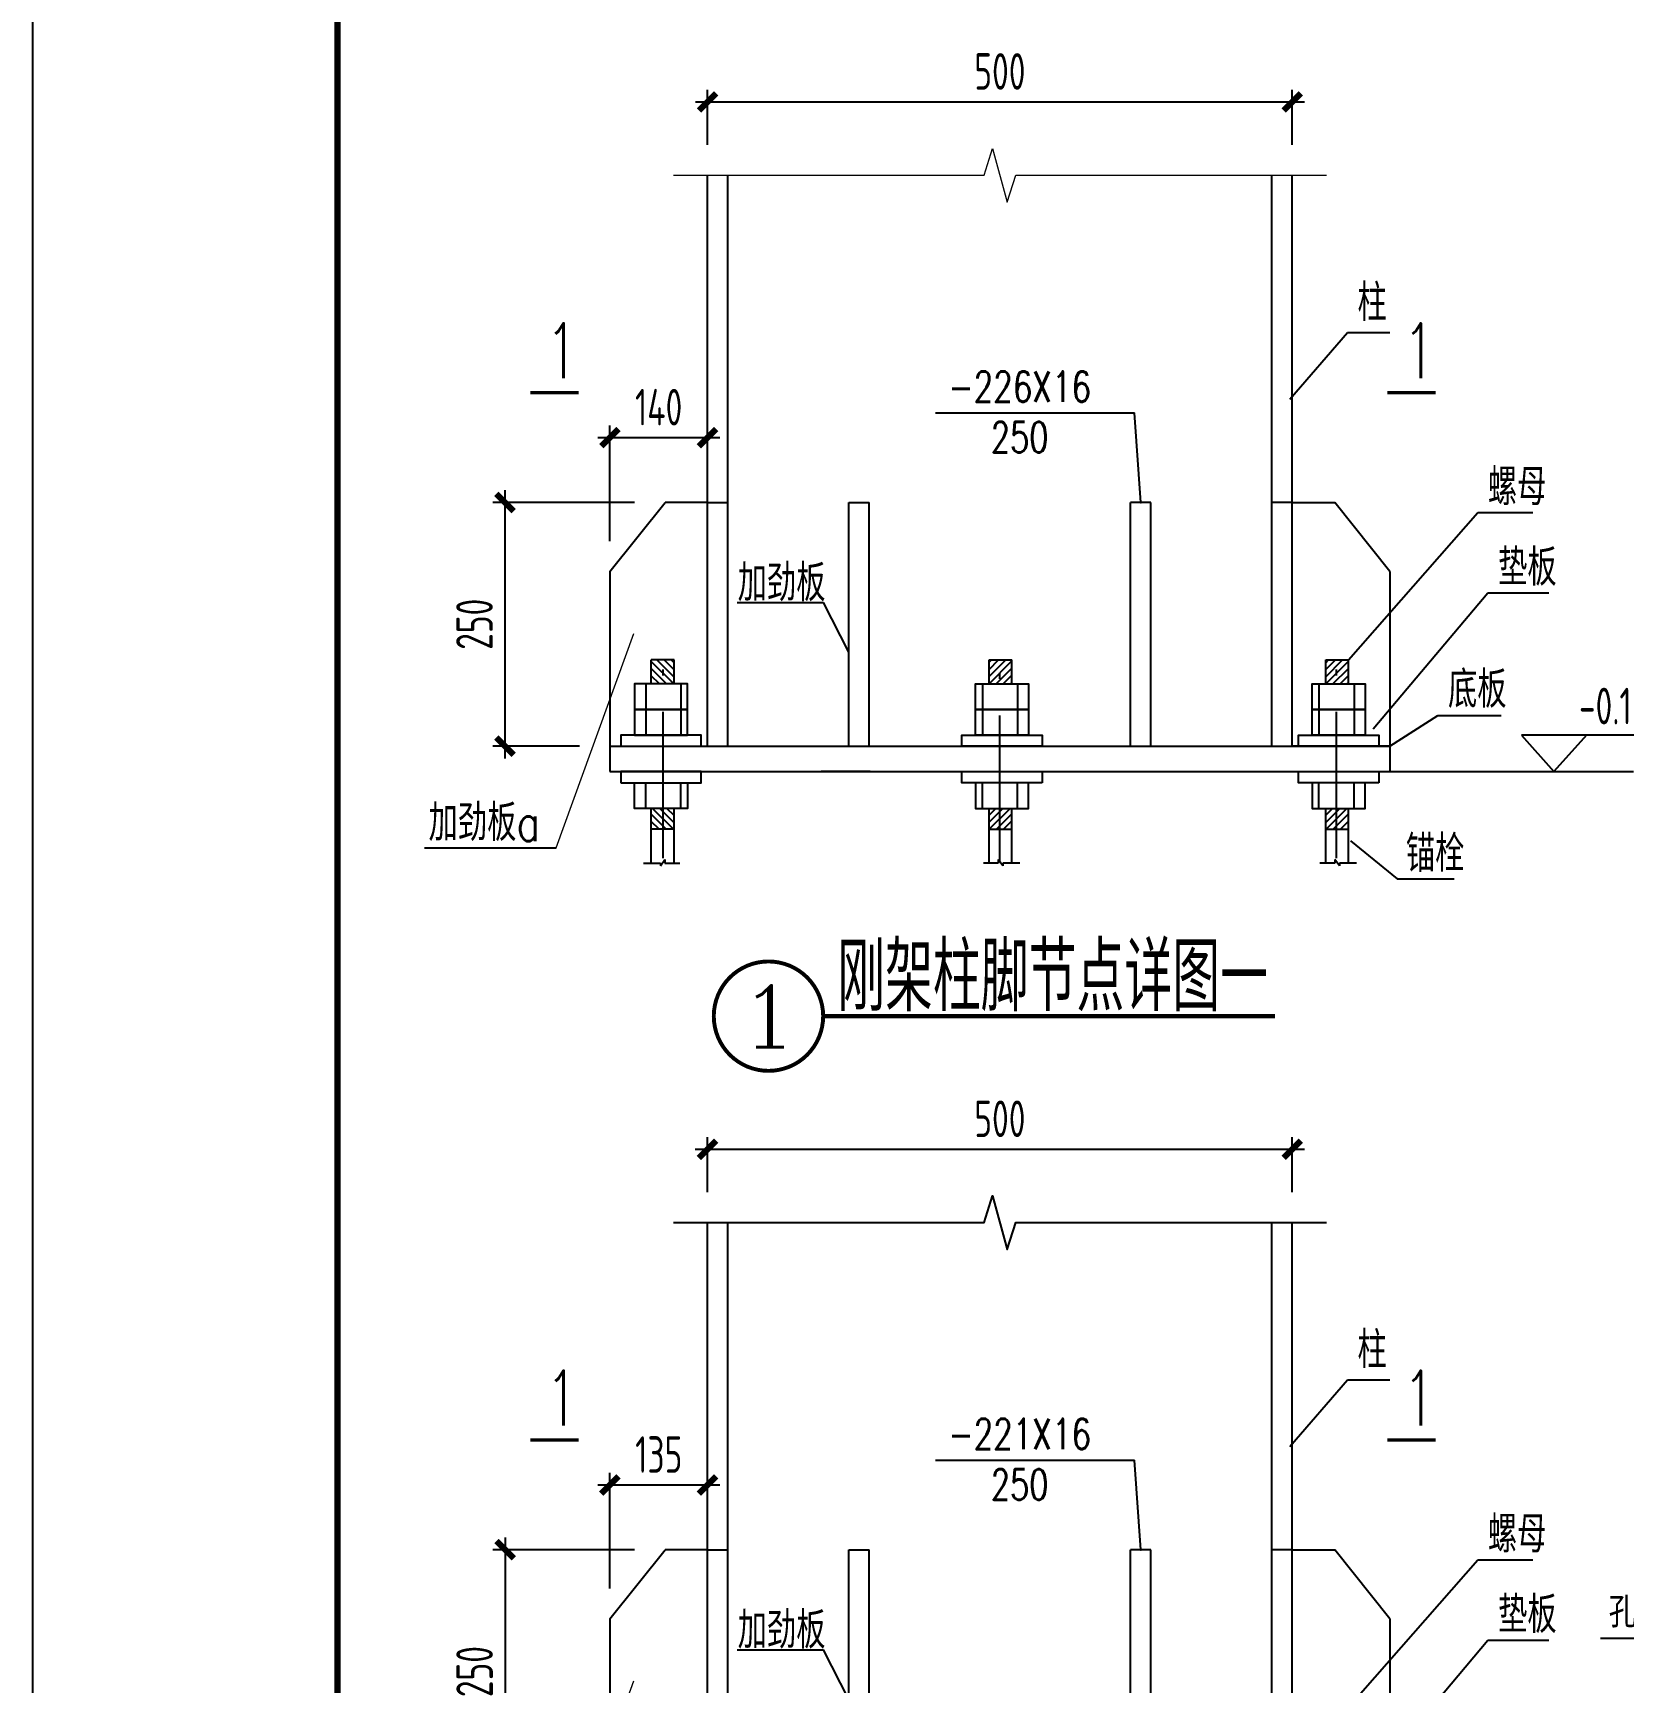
# Model space of a CAD drawing. Extents: x -1389621 to 57380, y -92505 to 283644.
# Drawn here: x -173839 to -158176, y -31817 to -15574 of the extents above; entities that cross this region are included whole.
import ezdxf
from ezdxf.enums import TextEntityAlignment as Align

# ---------------------------------------------------------------- set-up
doc = ezdxf.new("R2010")
doc.units = 0
doc.header["$LTSCALE"] = 100
doc.header["$MEASUREMENT"] = 0
doc.linetypes.add('ACAD_ISO10W100', pattern=[18.5, 12, -3, 0.5, -3])
doc.linetypes.add('DOTE', pattern=[2.42, 2, -0.2, 0.02, -0.2])
doc.layers.get('0').update_dxf_attribs({"linetype": 'CONTINUOUS'})
doc.layers.get('Defpoints').update_dxf_attribs({"linetype": 'CONTINUOUS'})
for name, color, linetype in [('1000', 2, 'CONTINUOUS'), ('AXIS', 3, 'CONTINUOUS'), ('BORDER', 7, 'CONTINUOUS'), ('DIM', 3, 'CONTINUOUS'), ('TC', 151, 'CONTINUOUS'), ('卫浴', 7, 'CONTINUOUS'), ('标注', 4, 'CONTINUOUS'), ('编号标注', 253, 'CONTINUOUS'), ('螺栓孔标注', 253, 'CONTINUOUS'), ('钢板标注', 253, 'CONTINUOUS')]:
    doc.layers.add(name, color=color, linetype=linetype)
doc.layers.add('PUB_TEXT', color=7, linetype='CONTINUOUS', lineweight=15)
doc.layers.add('THIN', color=7, linetype='CONTINUOUS', lineweight=0)
doc.styles.add('7MMCN', font='simplex.shx', dxfattribs={"width": 0.7, "height": 1680, "bigfont": 'hztxt.shx'})
doc.styles.add('_HZTXT', font='txt.shx', dxfattribs={"width": 0.7, "bigfont": 'HZTXT.shx'})
doc.styles.add('_TCH_LABEL', font='COMPLEX', dxfattribs={"bigfont": 'GBCBIG'})
doc.styles.add('DIM_FONT', font='SIMPLEX', dxfattribs={"width": 0.7, "bigfont": 'GBCBIG'})
doc.styles.get("Standard").update_dxf_attribs({"font": 'txt', "height": 3, "bigfont": 'hztxt'})
doc.styles.add('TSSD_Dimension', font='tssdeng.shx', dxfattribs={"width": 0.7, "bigfont": 'hztxt.shx'})
doc.styles.add('TSSD_REIN', font='Tssdeng.shx', dxfattribs={"width": 0.7, "bigfont": 'hztxt.shx'})
doc.dimstyles.new('TSSD_100_100', dxfattribs={"dimtxt": 300, "dimasz": 100, "dimexe": 100, "dimexo": 250, "dimgap": 100, "dimtad": 1, "dimdec": 0, "dimzin": 0, "dimdsep": 46, "dimtxsty": 'TSSD_Dimension', "dimblk": 'ARCHTICK', "dimblk1": 'ARCHTICK', "dimblk2": 'ARCHTICK', "dimcen": 0, "dimdle": 100, "dimclrt": 7, "dimadec": 0, "dimazin": 0, "dimtfac": 1, "dimtdec": 0, "dimtix": 1, "dimtmove": 2, "dimatfit": 3, "dimfxl": 0, "dimtolj": 1, "dimtzin": 0, "dimarcsym": 0})

# ---------------------------------------------------------------- blocks, each defined once
blk = doc.blocks.new('_ArchTick')
at = {"color": 0, "linetype": 'ByBlock'}
blk.add_lwpolyline([(-0.71, -0.71, 0.5, 0.5, 0), (0.71, 0.71, 0.5, 0.5, 0)], format="xyseb", dxfattribs=at)
blk = doc.blocks.new('*D69')
at = {"layer": 'Defpoints', "color": 0, "ltscale": 100}
for p in [(-166250, -25711), (-167564, -27712), (-166702, -27712)]:
    blk.add_point(p, dxfattribs=at)
at = {"layer": 'DIM', "color": 0, "lineweight": -2, "ltscale": 100}
for p, q in [((-166500, -25711), (-167664, -25711)), ((-167564, -25611), (-167564, -27812)), ((-166952, -27712), (-167664, -27712))]:
    blk.add_line(p, q, dxfattribs=at)
at = {"layer": 'DIM', "color": 0, "lineweight": -2, "ltscale": 100, "xscale": 100, "yscale": 100, "zscale": 100}
for p, rotation in [((-167564, -25711), 90), ((-167564, -27712), 270)]:
    blk.add_blockref('_ArchTick', p, dxfattribs=dict(at, rotation=rotation))
at = {"layer": 'DIM', "color": 7, "ltscale": 100, "insert": (-167814, -26711), "char_height": 300, "attachment_point": 5, "rotation": 90, "style": 'TSSD_Dimension'}
blk.add_mtext('\\A1;250', dxfattribs=at)
blk = doc.blocks.new('*D70')
at = {"layer": 'Defpoints', "color": 0, "ltscale": 100}
for p in [(-165901, -25179), (-165901, -25711), (-166702, -26278)]:
    blk.add_point(p, dxfattribs=at)
at = {"layer": 'DIM', "color": 0, "lineweight": -2, "ltscale": 100}
for p, q in [((-166702, -26028), (-166702, -25079)), ((-165901, -25461), (-165901, -25079)), ((-166802, -25179), (-165801, -25179))]:
    blk.add_line(p, q, dxfattribs=at)
at = {"layer": 'DIM', "color": 0, "lineweight": -2, "ltscale": 100, "xscale": 100, "yscale": 100, "zscale": 100, "rotation": 180}
blk.add_blockref('_ArchTick', (-166702, -25179), dxfattribs=at)
at = {"layer": 'DIM', "color": 0, "lineweight": -2, "ltscale": 100, "xscale": 100, "yscale": 100, "zscale": 100}
blk.add_blockref('_ArchTick', (-165901, -25179), dxfattribs=at)
at = {"layer": 'DIM', "color": 7, "ltscale": 100, "insert": (-166302, -24929), "char_height": 300, "attachment_point": 5, "style": 'TSSD_Dimension'}
blk.add_mtext('\\A1;140', dxfattribs=at)
blk = doc.blocks.new('*D71')
at = {"layer": 'Defpoints', "color": 0, "ltscale": 100}
for p in [(-161101, -22423), (-165901, -23025), (-161101, -23025)]:
    blk.add_point(p, dxfattribs=at)
at = {"layer": 'DIM', "color": 0, "lineweight": -2, "ltscale": 100}
for p, q in [((-165901, -22775), (-165901, -22323)), ((-161101, -22775), (-161101, -22323)), ((-166001, -22423), (-161001, -22423))]:
    blk.add_line(p, q, dxfattribs=at)
at = {"layer": 'DIM', "color": 0, "lineweight": -2, "ltscale": 100, "xscale": 100, "yscale": 100, "zscale": 100, "rotation": 180}
blk.add_blockref('_ArchTick', (-165901, -22423), dxfattribs=at)
at = {"layer": 'DIM', "color": 0, "lineweight": -2, "ltscale": 100, "xscale": 100, "yscale": 100, "zscale": 100}
blk.add_blockref('_ArchTick', (-161101, -22423), dxfattribs=at)
at = {"layer": 'DIM', "color": 7, "ltscale": 100, "insert": (-163501, -22173), "char_height": 300, "attachment_point": 5, "style": 'TSSD_Dimension'}
blk.add_mtext('\\A1;500', dxfattribs=at)
blk = doc.blocks.new('A$C76812936')
at = {"linetype": 'Continuous'}
h = blk.add_hatch(dxfattribs=at)
h.set_pattern_fill('ANSI31', color=0, scale=333.534465, style=0)
h.set_pattern_definition([(45, (-8509763.837, 2102184.28), (-29.48056027, 29.48056027), [])])
h.paths.add_polyline_path([(411, 1690), (312, 1690), (312, 1493), (411, 1493)])
h.paths.add_polyline_path([(312, 1690), (223, 1690), (223, 1493), (312, 1493)])
h = blk.add_hatch(dxfattribs=at)
h.set_pattern_fill('ANSI31', color=0, scale=333.534465, style=0)
h.set_pattern_definition([(45, (-8509763.837, 2102109.236), (-29.48056027, 29.48056027), [])])
h.paths.add_polyline_path([(411, 472), (312, 472), (312, 300), (411, 300)])
h.paths.add_polyline_path([(312, 472), (223, 472), (223, 300), (312, 300)])
at = {"color": 0, "linetype": 'Continuous'}
blk.add_line((223, 300), (411, 300), dxfattribs=at)
at = {"layer": '标注', "color": 0, "linetype": 'Continuous'}
for p, q in [((223, 1493), (223, 1690)), ((223, 1690), (411, 1690)), ((411, 1493), (411, 1690)), ((168, 1493), (168, 1073)), ((456, 1493), (456, 1073)), ((168, 472), (168, 681)), ((456, 472), (456, 681)), ((223, 22), (223, 472)), ((411, 22), (411, 472)), ((299, 22), (176, 22)), ((299, 53), (299, 22)), ((336, 0), (299, 53)), ((475, 22), (336, 22)), ((336, 22), (336, 0))]:
    blk.add_line(p, q, dxfattribs=at)
at = {"layer": '标注', "color": 0, "linetype": 'ACAD_ISO10W100'}
blk.add_line((312, 34), (312, 1644), dxfattribs=at)
at = {"layer": '标注', "color": 0, "linetype": 'Continuous', "elevation": 0}
for points in [[(547, 1283), (112, 1283), (112, 1493), (547, 1493)], [(547, 1073), (112, 1073), (112, 1283), (547, 1283)], [(660, 982), (0, 982), (0, 1073), (660, 1073)], [(660, 681), (0, 681), (0, 773), (660, 773)], [(547, 681), (112, 681), (112, 472), (547, 472)]]:
    blk.add_lwpolyline(points, close=True, dxfattribs=at)
blk = doc.blocks.new('*D80')
at = {"layer": 'Defpoints', "color": 0, "ltscale": 100}
for p in [(-160519, -56457), (-161832, -58459), (-160971, -58459)]:
    blk.add_point(p, dxfattribs=at)
at = {"layer": 'DIM', "color": 0, "lineweight": -2, "ltscale": 100}
for p, q in [((-161832, -56357), (-161832, -58559)), ((-160769, -56457), (-161932, -56457)), ((-161221, -58459), (-161932, -58459))]:
    blk.add_line(p, q, dxfattribs=at)
at = {"layer": 'DIM', "color": 0, "lineweight": -2, "ltscale": 100, "xscale": 100, "yscale": 100, "zscale": 100}
for p, rotation in [((-161832, -56457), 90), ((-161832, -58459), 270)]:
    blk.add_blockref('_ArchTick', p, dxfattribs=dict(at, rotation=rotation))
at = {"layer": 'DIM', "color": 7, "ltscale": 100, "insert": (-162082, -57458), "char_height": 300, "attachment_point": 5, "rotation": 90, "style": 'TSSD_Dimension'}
blk.add_mtext('\\A1;250', dxfattribs=at)
blk = doc.blocks.new('*D81')
at = {"layer": 'Defpoints', "color": 0, "ltscale": 100}
for p in [(-160170, -55926), (-160170, -56457), (-160971, -57025)]:
    blk.add_point(p, dxfattribs=at)
at = {"layer": 'DIM', "color": 0, "lineweight": -2, "ltscale": 100}
for p, q in [((-160971, -56775), (-160971, -55826)), ((-160170, -56207), (-160170, -55826)), ((-161071, -55926), (-160070, -55926))]:
    blk.add_line(p, q, dxfattribs=at)
at = {"layer": 'DIM', "color": 0, "lineweight": -2, "ltscale": 100, "xscale": 100, "yscale": 100, "zscale": 100, "rotation": 180}
blk.add_blockref('_ArchTick', (-160971, -55926), dxfattribs=at)
at = {"layer": 'DIM', "color": 0, "lineweight": -2, "ltscale": 100, "xscale": 100, "yscale": 100, "zscale": 100}
blk.add_blockref('_ArchTick', (-160170, -55926), dxfattribs=at)
at = {"layer": 'DIM', "color": 7, "ltscale": 100, "insert": (-160570, -55676), "char_height": 300, "attachment_point": 5, "style": 'TSSD_Dimension'}
blk.add_mtext('\\A1;135', dxfattribs=at)
blk = doc.blocks.new('*D82')
at = {"layer": 'Defpoints', "color": 0, "ltscale": 100}
for p in [(-155370, -53170), (-160170, -53772), (-155370, -53772)]:
    blk.add_point(p, dxfattribs=at)
at = {"layer": 'DIM', "color": 0, "lineweight": -2, "ltscale": 100}
for p, q in [((-160270, -53170), (-155270, -53170)), ((-160170, -53522), (-160170, -53070)), ((-155370, -53522), (-155370, -53070))]:
    blk.add_line(p, q, dxfattribs=at)
at = {"layer": 'DIM', "color": 0, "lineweight": -2, "ltscale": 100, "xscale": 100, "yscale": 100, "zscale": 100, "rotation": 180}
blk.add_blockref('_ArchTick', (-160170, -53170), dxfattribs=at)
at = {"layer": 'DIM', "color": 0, "lineweight": -2, "ltscale": 100, "xscale": 100, "yscale": 100, "zscale": 100}
blk.add_blockref('_ArchTick', (-155370, -53170), dxfattribs=at)
at = {"layer": 'DIM', "color": 7, "ltscale": 100, "insert": (-157770, -52920), "char_height": 300, "attachment_point": 5, "style": 'TSSD_Dimension'}
blk.add_mtext('\\A1;500', dxfattribs=at)
blk = doc.blocks.new('A$C00386E8C')
at = {"linetype": 'Continuous'}
h = blk.add_hatch(dxfattribs=at)
h.set_pattern_fill('ANSI31', color=0, scale=333.534465, style=0)
h.set_pattern_definition([(135, (8512037.03, 2103883.155), (29.48056027, 29.48056027), [])])
h.paths.add_polyline_path([(1862.7, 3389.3), (1961.1, 3389.3), (1961.1, 3191.6), (1862.7, 3191.6)])
h.paths.add_polyline_path([(1961.1, 3389.3), (2050.1, 3389.3), (2050.1, 3191.6), (1961.1, 3191.6)])
h = blk.add_hatch(dxfattribs=at)
h.set_pattern_fill('ANSI31', color=0, scale=333.534465, style=0)
h.set_pattern_definition([(45, (-8502587.434, 2103883.155), (-29.48056027, 29.48056027), [])])
h.paths.add_polyline_path([(7586.9, 3389.3), (7488.5, 3389.3), (7488.5, 3191.6), (7586.9, 3191.6)])
h.paths.add_polyline_path([(7488.5, 3389.3), (7399.5, 3389.3), (7399.5, 3191.6), (7488.5, 3191.6)])
h = blk.add_hatch(dxfattribs=at)
h.set_pattern_fill('ANSI31', color=0, scale=333.534465, style=0)
h.set_pattern_definition([(135, (8512037.03, 2103808.11), (29.48056027, 29.48056027), [])])
h.paths.add_polyline_path([(1862.7, 2170.6), (1961.1, 2170.6), (1961.1, 1998.7), (1862.7, 1998.7)])
h.paths.add_polyline_path([(1961.1, 2170.6), (2050.1, 2170.6), (2050.1, 1998.7), (1961.1, 1998.7)])
h = blk.add_hatch(dxfattribs=at)
h.set_pattern_fill('ANSI31', color=0, scale=333.534465, style=0)
h.set_pattern_definition([(45, (-8502587.434, 2103808.11), (-29.48056027, 29.48056027), [])])
h.paths.add_polyline_path([(7586.9, 2170.6), (7488.5, 2170.6), (7488.5, 1998.7), (7586.9, 1998.7)])
h.paths.add_polyline_path([(7488.5, 2170.6), (7399.5, 2170.6), (7399.5, 1998.7), (7488.5, 1998.7)])
at = {"ltscale": 100}
for p, q in [((2324.8, 4682.3), (2491.6, 4682.3)), ((7124.8, 4682.3), (6958, 4682.3))]:
    blk.add_line(p, q, dxfattribs=at)
at = {"color": 3}
for p, q in [((9006.8, 2772.6), (9273.2, 2472)), ((10374.2, 2772.6), (9006.8, 2772.6)), ((9539.5, 2772.6), (9273.2, 2472))]:
    blk.add_line(p, q, dxfattribs=at)
at = {"color": 0, "linetype": 'Continuous'}
for p, q in [((2050.1, 1998.7), (1862.7, 1998.7)), ((7399.5, 1998.7), (7586.9, 1998.7))]:
    blk.add_line(p, q, dxfattribs=at)
at = {"layer": '1000', "const_width": 36.1, "elevation": -221.6}
blk.add_lwpolyline([(3273.9, 465), (6982.3, 465)], dxfattribs=at)
at = {"layer": 'AXIS', "const_width": 32.1, "elevation": -221.6}
blk.add_lwpolyline([(3273.9, 465, 1), (2375.9, 465, 1)], format="xyb", close=True, dxfattribs=at)
at = {"layer": 'PUB_TEXT'}
blk.add_line((1082, 1847.5), (1719.3, 3604.7, 0.4), dxfattribs=at)
at = {"layer": 'THIN', "elevation": 0}
blk.add_lwpolyline([(2044.8, 7367.5), (4594.8, 7367.5), (4664.8, 7587.5), (4784.8, 7147.5), (4854.8, 7367.5), (7404.8, 7367.5)], dxfattribs=at)
at = {"layer": '卫浴'}
for p, q in [((1523.1, 4114.4), (1975.8, 4682.3)), ((3484.7, 4682.3), (3651.5, 4682.3)), ((5964.9, 4682.3), (5798.1, 4682.3)), ((7926.5, 4114.4), (7473.8, 4682.3)), ((3658.9, 2472), (3258, 2472)), ((7926.5, 2472), (9926.6, 2472))]:
    blk.add_line(p, q, dxfattribs=at)
at = {"layer": '卫浴', "const_width": 25.1, "elevation": 440}
for points in [[(870.3, 5582.8), (1265.8, 5582.8)], [(7906.4, 5582.8), (8301.8, 5582.8)]]:
    blk.add_lwpolyline(points, dxfattribs=at)
at = {"layer": '卫浴', "elevation": 0}
for points in [[(1523.1, 4114.4), (1523.1, 2680.5), (2324.8, 2680.5), (2324.8, 4682.3), (1975.8, 4682.3)], [(7926.5, 4114.4), (7926.5, 2680.5), (7124.8, 2680.5), (7124.8, 4682.3), (7473.8, 4682.3)]]:
    blk.add_lwpolyline(points, dxfattribs=at)
at = {"layer": '标注', "color": 0, "linetype": 'Continuous'}
for p, q in [((2324.8, 2680.5), (2324.8, 7367.5)), ((2324.8, 2680.5), (2324.8, 7367.5)), ((2491.6, 2680.5), (2491.6, 7367.5)), ((6958, 2680.5), (6958, 7367.5)), ((7124.8, 2680.5), (7124.8, 7367.5)), ((7124.8, 2680.5), (7124.8, 7367.5)), ((3484.7, 2680.5), (3484.7, 4682.3)), ((3651.5, 2680.5), (3651.5, 4682.3)), ((5798.1, 2680.5), (5798.1, 4682.3)), ((5964.9, 2680.5), (5964.9, 4682.3)), ((2050.1, 3389.3), (1862.7, 3389.3)), ((1862.7, 3191.6), (1862.7, 3389.3)), ((2050.1, 3191.6), (2050.1, 3389.3)), ((7399.5, 3191.6), (7399.5, 3389.3)), ((7399.5, 3389.3), (7586.9, 3389.3)), ((7586.9, 3191.6), (7586.9, 3389.3)), ((1816.8, 3191.6), (1816.8, 2772.1)), ((2105.4, 3191.6), (2105.4, 2772.1)), ((7344.2, 3191.6), (7344.2, 2772.1)), ((7632.8, 3191.6), (7632.8, 2772.1)), ((1523.1, 2680.5), (1523.1, 2472)), ((1523.1, 2680.5), (7926.5, 2680.5)), ((7926.5, 2680.5), (7926.5, 2472)), ((7926.5, 2680.5), (7926.5, 2472)), ((1523.1, 2472), (7926.5, 2472)), ((1816.8, 2170.6), (1816.8, 2380.4)), ((2105.4, 2170.6), (2105.4, 2380.4)), ((7344.2, 2170.6), (7344.2, 2380.4)), ((7632.8, 2170.6), (7632.8, 2380.4)), ((1862.7, 1720.8), (1862.7, 2170.6)), ((2050.1, 1720.8), (2050.1, 2170.6)), ((7399.5, 1720.8), (7399.5, 2170.6)), ((7586.9, 1720.8), (7586.9, 2170.6)), ((1797.9, 1720.8), (1937.6, 1720.8)), ((1937.6, 1698.9), (1974.2, 1751.7)), ((1937.6, 1720.8), (1937.6, 1698.9)), ((1974.2, 1751.7), (1974.2, 1720.8)), ((1974.2, 1720.8), (2097.6, 1720.8)), ((7475.4, 1720.8), (7352, 1720.8)), ((7475.4, 1751.7), (7475.4, 1720.8)), ((7512, 1698.9), (7475.4, 1751.7)), ((7651.7, 1720.8), (7512, 1720.8)), ((7512, 1720.8), (7512, 1698.9))]:
    blk.add_line(p, q, dxfattribs=at)
at = {"layer": '标注', "color": 0, "linetype": 'ACAD_ISO10W100'}
for p, q in [((1961.1, 1761.8), (1961.1, 3343.2)), ((7488.5, 1761.8), (7488.5, 3343.2))]:
    blk.add_line(p, q, dxfattribs=at)
at = {"layer": '标注', "color": 0, "linetype": 'Continuous', "elevation": 0}
for points in [[(1726, 2981.8), (2160.8, 2981.8), (2160.8, 3191.6), (1726, 3191.6)], [(7723.6, 2981.8), (7288.8, 2981.8), (7288.8, 3191.6), (7723.6, 3191.6)], [(1726, 2772.1), (2160.8, 2772.1), (2160.8, 2981.8), (1726, 2981.8)], [(7723.6, 2772.1), (7288.8, 2772.1), (7288.8, 2981.8), (7723.6, 2981.8)], [(1613, 2680.5), (2273.2, 2680.5), (2273.2, 2772.1), (1613, 2772.1)], [(7836.6, 2680.5), (7176.4, 2680.5), (7176.4, 2772.1), (7836.6, 2772.1)], [(1613, 2380.4), (2273.2, 2380.4), (2273.2, 2472), (1613, 2472)], [(7836.6, 2380.4), (7176.4, 2380.4), (7176.4, 2472), (7836.6, 2472)], [(1726, 2380.4), (2160.8, 2380.4), (2160.8, 2170.6), (1726, 2170.6)], [(7723.6, 2380.4), (7288.8, 2380.4), (7288.8, 2170.6), (7723.6, 2170.6)]]:
    blk.add_lwpolyline(points, close=True, dxfattribs=at)
at = {"layer": '编号标注', "const_width": 10, "elevation": 0}
blk.add_lwpolyline([(5886.5, 4682.3, 1), (5876.5, 4682.3, 1), (5886.5, 4682.3, 1)], format="xyb", dxfattribs=at)
at = {"layer": '螺栓孔标注', "color": 253, "linetype": 'ByBlock'}
blk.add_line((5881.5, 4682.3), (5829.5, 5417.4, 985.4), dxfattribs=at)
at = {"layer": '钢板标注'}
for p, q in [((7105.4, 5529.3), (7577, 6075.6)), ((7577, 6075.6), (7924.8, 6075.6)), ((4195.5, 5417.4), (5829.5, 5417.4)), ((7586.9, 3389.3), (8647.8, 4600.3)), ((8647.8, 4600.3), (9100.7, 4600.3)), ((7788.1, 2823.7), (8731.5, 3939.3)), ((8731.5, 3939.3), (9229.9, 3939.3)), ((2568.7, 3860.1), (3275.8, 3860.1)), ((3484.7, 3453.7), (3275.8, 3860.1)), ((7926.5, 2680.5), (8320.2, 2931.6)), ((8320.2, 2931.6), (8840.2, 2931.6)), ((7602.8, 1905.5), (7986.4, 1590.9)), ((0, 1847.5), (1082, 1847.5)), ((7986.4, 1590.9), (8454.1, 1590.9))]:
    blk.add_line(p, q, dxfattribs=at)
blk.add_blockref('A$C76812936', (4412.7, 1698.9))
at = {"layer": 'DIM', "style": '7MMCN', "width": 0.7}
blk.add_text('刚架柱脚节点详图一', height=561.26, dxfattribs=at).set_placement((3389, 505.7, -221.6))
at = {"layer": 'PUB_TEXT', "color": 4, "linetype": 'DOTE', "style": '_TCH_LABEL', "width": 2.333333}
blk.add_text('1', height=508, dxfattribs=at).set_placement((2570.9, 211, -221.6), (3078.9, 211, -221.6), align=Align.FIT)
at = {"layer": 'TC', "color": 7}
for s, height, style, width, p in [('柱', 300.6, '_HZTXT', 0.8, (7659.7, 6172.1)), ('1', 451, 'DIM_FONT', 0.7, (994.3, 5701.2, 440)), ('1', 451, 'DIM_FONT', 0.7, (8030.4, 5701.2, 440)), ('螺母', 300.65, '_HZTXT', 0.8, (8730.4, 4659.4)), ('加劲板', 300.65, '_HZTXT', 0.8, (2571.6, 3870.7)), ('垫板', 300.65, '_HZTXT', 0.8, (8814.2, 3998.5)), ('底板', 300.65, '_HZTXT', 0.8, (8402.9, 2996)), ('-0.150', 300, 'TSSD_REIN', 0.7, (9478.3, 2860.7, 0)), ('加劲板a', 300.65, '_HZTXT', 0.8, (34.5, 1902.5)), ('锚栓', 300.65, '_HZTXT', 0.8, (8057, 1649.8))]:
    blk.add_text(s, height=height, dxfattribs=dict(at, style=style, width=width)).set_placement(p)
at = {"layer": '钢板标注'}
for s, width, p, p2 in [('-226X16', 0.903262, (4300.5, 5507.4), (5473, 5507.4)), ('250', 0.910007, (4650.5, 5092.4), (5123, 5092.4))]:
    blk.add_text(s, height=250, dxfattribs=dict(at, width=width)).set_placement(p, p2, align=Align.FIT)
at = {"layer": 'DIM', "ltscale": 100}
for base, p1, p2, text, picture, middle in [((7124.8, 7969.4), (2324.8, 7367.5), (7124.8, 7367.5), '500', '*D71', (4724.8, 8219.4)), ((2324.8, 5213.4), (1523.1, 4114.4), (2324.8, 4682.3), '140', '*D70', (1923.9, 5463.4))]:
    dim = blk.add_linear_dim(base=base, p1=p1, p2=p2, text=text, dimstyle='TSSD_100_100', dxfattribs=at)
    dim.commit()
    dim.dimension.update_dxf_attribs({"geometry": picture, "text_midpoint": middle, "insert": (168225.5, 30392.8)})
dim = blk.add_linear_dim(base=(661.9, 2680.5), p1=(1975.8, 4682.3), p2=(1523.1, 2680.5), angle=90, text='250', dimstyle='TSSD_100_100', dxfattribs=at)
dim.commit()
dim.dimension.update_dxf_attribs({"geometry": '*D69', "text_midpoint": (411.9, 3681.4), "insert": (168225.5, 30392.8)})
blk = doc.blocks.new('A$C60932FF5')
at = {"ltscale": 100}
for p, q in [((2324.8, 4682.3), (2491.6, 4682.3)), ((7124.8, 4682.3), (6958, 4682.3))]:
    blk.add_line(p, q, dxfattribs=at)
at = {"layer": 'PUB_TEXT'}
blk.add_line((1082, 1847.5), (1719.3, 3604.7, 0.4), dxfattribs=at)
at = {"layer": '卫浴'}
for p, q in [((1523.1, 4114.4), (1975.8, 4682.3)), ((3484.7, 4682.3), (3651.5, 4682.3)), ((5964.9, 4682.3), (5798.1, 4682.3)), ((7926.5, 4114.4), (7473.8, 4682.3))]:
    blk.add_line(p, q, dxfattribs=at)
at = {"layer": '卫浴', "const_width": 25.1, "elevation": 440}
for points in [[(870.3, 5582.8), (1265.8, 5582.8)], [(7906.4, 5582.8), (8301.8, 5582.8)]]:
    blk.add_lwpolyline(points, dxfattribs=at)
at = {"layer": '卫浴', "elevation": 0}
for points in [[(1523.1, 4114.4), (1523.1, 2680.5), (2324.8, 2680.5), (2324.8, 4682.3), (1975.8, 4682.3)], [(7926.5, 4114.4), (7926.5, 2680.5), (7124.8, 2680.5), (7124.8, 4682.3), (7473.8, 4682.3)]]:
    blk.add_lwpolyline(points, dxfattribs=at)
at = {"layer": '标注', "color": 0, "linetype": 'Continuous'}
for p, q in [((2324.8, 2680.5), (2324.8, 7367.5)), ((2324.8, 2680.5), (2324.8, 7367.5)), ((2491.6, 2680.5), (2491.6, 7367.5)), ((6958, 2680.5), (6958, 7367.5)), ((7124.8, 2680.5), (7124.8, 7367.5)), ((7124.8, 2680.5), (7124.8, 7367.5)), ((3484.7, 2680.5), (3484.7, 4682.3)), ((3651.5, 2680.5), (3651.5, 4682.3)), ((5798.1, 2680.5), (5798.1, 4682.3)), ((5964.9, 2680.5), (5964.9, 4682.3))]:
    blk.add_line(p, q, dxfattribs=at)
at = {"layer": '标注', "color": 0, "linetype": 'Continuous', "elevation": 0}
blk.add_lwpolyline([(2044.8, 7367.5), (4594.8, 7367.5), (4664.8, 7587.5), (4784.8, 7147.5), (4854.8, 7367.5), (7404.8, 7367.5)], dxfattribs=at)
at = {"layer": '编号标注', "const_width": 10, "elevation": 0}
blk.add_lwpolyline([(5886.5, 4682.3, 1), (5876.5, 4682.3, 1), (5886.5, 4682.3, 1)], format="xyb", dxfattribs=at)
at = {"layer": '螺栓孔标注', "color": 253, "linetype": 'ByBlock'}
blk.add_line((5881.5, 4682.3), (5829.5, 5417.4, 985.4), dxfattribs=at)
at = {"layer": '螺栓孔标注'}
blk.add_line((11155.2, 3953.3), (9655.2, 3953.3), dxfattribs=at)
at = {"layer": '钢板标注'}
for p, q in [((7105.4, 5529.3), (7577, 6075.6)), ((7577, 6075.6), (7924.8, 6075.6)), ((4195.5, 5417.4), (5829.5, 5417.4)), ((7586.9, 3389.3), (8647.8, 4600.3)), ((8647.8, 4600.3), (9100.7, 4600.3)), ((7788.1, 2823.7), (8731.5, 3939.3)), ((8731.5, 3939.3), (9229.9, 3939.3)), ((2568.7, 3860.1), (3275.8, 3860.1)), ((3484.7, 3453.7), (3275.8, 3860.1))]:
    blk.add_line(p, q, dxfattribs=at)
at = {"layer": 'TC', "color": 7}
for s, height, style, width, p in [('柱', 300.6, '_HZTXT', 0.8, (7659.7, 6172.1)), ('1', 451, 'DIM_FONT', 0.7, (994.3, 5701.2, 440)), ('1', 451, 'DIM_FONT', 0.7, (8030.4, 5701.2, 440)), ('螺母', 300.65, '_HZTXT', 0.8, (8730.4, 4659.4)), ('加劲板', 300.65, '_HZTXT', 0.8, (2571.6, 3870.7)), ('垫板', 300.65, '_HZTXT', 0.8, (8814.2, 3998.5))]:
    blk.add_text(s, height=height, dxfattribs=dict(at, style=style, width=width)).set_placement(p)
at = {"layer": '螺栓孔标注', "width": 1.038072}
blk.add_text('孔d=35.0', height=250, dxfattribs=at).set_placement((9722.7, 4043.3), (11070.2, 4043.3), align=Align.FIT)
at = {"layer": '钢板标注'}
for s, width, p, p2 in [('-221X16', 0.930843, (4300.5, 5507.4), (5473, 5507.4)), ('250', 0.910007, (4650.5, 5092.4), (5123, 5092.4))]:
    blk.add_text(s, height=250, dxfattribs=dict(at, width=width)).set_placement(p, p2, align=Align.FIT)
at = {"layer": 'DIM', "ltscale": 100}
for base, p1, p2, text, picture, middle in [((7124.8, 7969.4), (2324.8, 7367.5), (7124.8, 7367.5), '500', '*D82', (4724.8, 8219.4)), ((2324.8, 5213.4), (1523.1, 4114.4), (2324.8, 4682.3), '135', '*D81', (1923.9, 5463.4))]:
    dim = blk.add_linear_dim(base=base, p1=p1, p2=p2, text=text, dimstyle='TSSD_100_100', dxfattribs=at)
    dim.commit()
    dim.dimension.update_dxf_attribs({"geometry": picture, "text_midpoint": middle, "insert": (162494.4, 61139.5)})
dim = blk.add_linear_dim(base=(661.9, 2680.5), p1=(1975.8, 4682.3), p2=(1523.1, 2680.5), angle=90, text='250', dimstyle='TSSD_100_100', dxfattribs=at)
dim.commit()
dim.dimension.update_dxf_attribs({"geometry": '*D80', "text_midpoint": (411.9, 3681.4), "insert": (162494.4, 61139.5)})

msp = doc.modelspace()

# ---------------------------------------------------------------- linework, layer by layer
at = {"layer": 'BORDER'}
msp.add_lwpolyline([(-173838.949, -48060.427), (-173838.949, 23219.573), (-72918.949, 23219.573), (-72918.949, -48060.427)], close=True, dxfattribs=at)
at = {"layer": 'BORDER', "const_width": 60}
msp.add_lwpolyline([(-170838.949, -46860.427), (-170838.949, 22019.573), (-74118.949, 22019.573), (-74118.949, -46860.427)], close=True, dxfattribs=at)

# ---------------------------------------------------------------- block references
at = {"ltscale": 100, "xscale": 1.2, "yscale": 1.2, "zscale": 1.2}
for name, p in [('A$C00386E8C', (-169983.497, -25816.4)), ('A$C60932FF5', (-169983.497, -36132.582))]:
    msp.add_blockref(name, p, dxfattribs=at)

doc.saveas('drawing.dxf')
